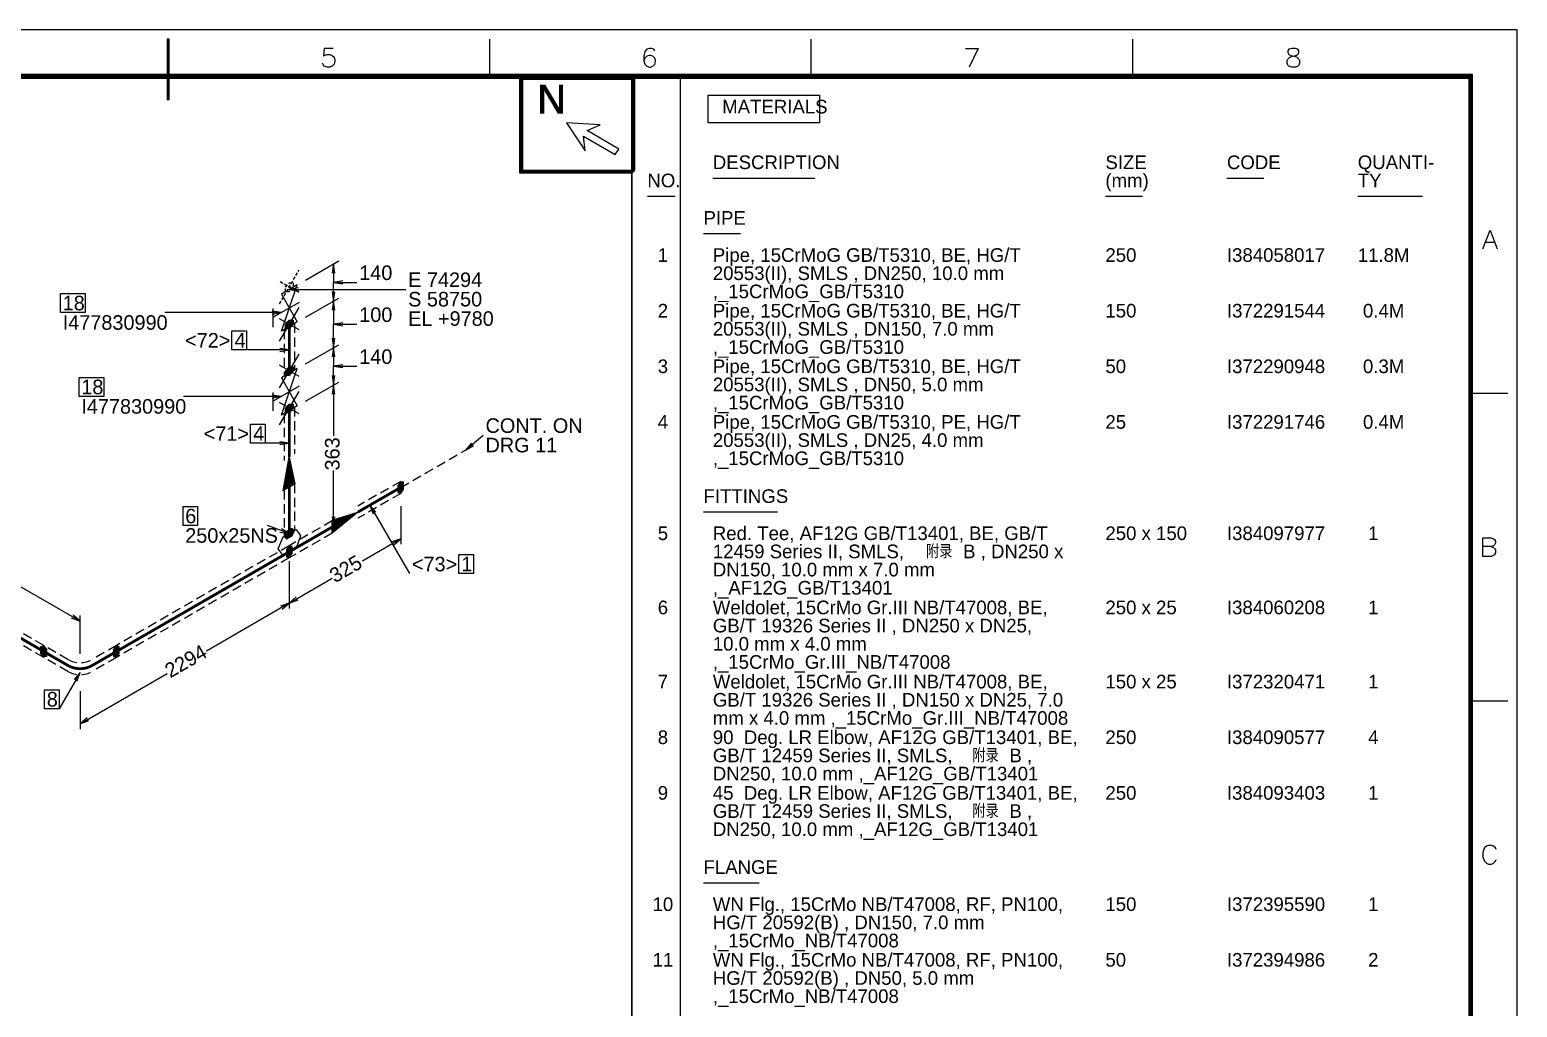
# Model space of a CAD drawing. Extents: x 0 to 594, y 0 to 420.
# Drawn here: x 274.8 to 594, y 210.3 to 420 of the extents above; entities that cross this region are included whole.
import ezdxf

# ---------------------------------------------------------------- set-up
doc = ezdxf.new("R2010")
doc.units = 0
doc.linetypes.add('GT100', pattern=[1, 0.666667, -0.333333])
doc.linetypes.add('GT110', pattern=[3, 2, -1])
doc.styles.add('HTX1', font='O8116901', dxfattribs={"width": 1.02})
doc.styles.add('HTX2', font='FLB16901', dxfattribs={"width": 1.02, "bigfont": 'EXX11901'})

msp = doc.modelspace()

# ---------------------------------------------------------------- linework, layer by layer
at = {"layer": 'GT_1', "flags": 128}
for points in [[(0, 0), (594, 0), (594, 420), (0, 420), (0, 0)], [(304.3, 405), (304.7, 405), (304.7, 418), (304.3, 418), (304.3, 405)], [(304.5, 405), (304.5, 418)], [(304.5, 410), (304.5, 418)], [(339.9, 416), (338, 416), (337.8, 414.3), (338, 414.5), (338.6, 414.7), (339.2, 414.7), (339.7, 414.5), (340.1, 414.1), (340.3, 413.5), (340.3, 413.2), (340.1, 412.6), (339.7, 412.2), (339.2, 412), (338.6, 412), (338, 412.2), (337.8, 412.4), (337.6, 412.8)], [(373.5, 410), (373.5, 418)], [(408.9, 415.5), (408.7, 415.8), (408.2, 416), (407.8, 416), (407.2, 415.8), (406.8, 415.3), (406.6, 414.3), (406.6, 413.4), (406.8, 412.6), (407.2, 412.2), (407.8, 412), (408, 412), (408.5, 412.2), (408.9, 412.6), (409.1, 413.2), (409.1, 413.4), (408.9, 413.9), (408.5, 414.3), (408, 414.5), (407.8, 414.5), (407.2, 414.3), (406.8, 413.9), (406.6, 413.4)], [(442.5, 410), (442.5, 418)], [(475.6, 416), (478.3, 416), (476.4, 412)], [(511.5, 410), (511.5, 418)], [(545.6, 416), (545, 415.8), (544.8, 415.5), (544.8, 415.1), (545, 414.7), (545.4, 414.5), (546.2, 414.3), (546.7, 414.1), (547.1, 413.7), (547.3, 413.4), (547.3, 412.8), (547.1, 412.4), (546.9, 412.2), (546.4, 412), (545.6, 412), (545, 412.2), (544.8, 412.4), (544.6, 412.8), (544.6, 413.4), (544.8, 413.7), (545.2, 414.1), (545.8, 414.3), (546.5, 414.5), (546.9, 414.7), (547.1, 415.1), (547.1, 415.5), (546.9, 415.8), (546.4, 416), (545.6, 416)], [(583.6, 409.6), (584.4, 410.4), (24.6, 410.4), (25.4, 409.6), (583.6, 409.6)], [(584.2, 410.2), (24.8, 410.2), (25, 410), (584, 410), (583.8, 409.8), (25.2, 409.8)], [(25, 10), (584, 10), (584, 85), (404, 85), (404, 410), (25, 410), (25, 10)], [(404, 409.2), (404, 389.2), (380, 389.2), (380, 409.4), (404.2, 409.4), (404.2, 389.4), (380.2, 389.4), (380.2, 409.6), (404.4, 409.6), (404.4, 389.6), (380.4, 389.6), (380.4, 409.8), (404.6, 409.8), (404.6, 389.8), (380.6, 389.8), (380.6, 410)], [(584, 85), (584, 410), (404, 410), (404, 85), (584, 85)], [(414.36, 410), (414.36, 85)], [(583.6, 10.4), (584.4, 9.6), (584.4, 410.4), (583.6, 409.6), (583.6, 10.4)], [(584.2, 9.8), (584.2, 410.2), (584, 410), (584, 10), (583.8, 10.2), (583.8, 409.8)], [(420.38, 405.97), (444.3, 405.97), (444.3, 400.06), (420.38, 400.06), (420.38, 405.97)], [(390, 400), (394, 394), (393.6, 397.2), (400.4, 393.2), (401.2, 394.4), (394.4, 398.4), (397.2, 399.6), (390, 400)], [(443.26, 388.12), (421.38, 388.12)], [(539.65, 388.12), (531.7, 388.12)], [(413.31, 384.22), (407.34, 384.22)], [(513.58, 384.22), (505.62, 384.22)], [(573.7, 384.22), (559.78, 384.22)], [(586.6, 373), (588.2, 377), (589.7, 373)], [(427.33, 376.19), (419.38, 376.19)], [(587.2, 374.4), (589.1, 374.4)], [(334, 366.3), (341.1, 370.4)], [(340.3, 367.8), (340, 369.8), (339.7, 367.8)], [(340, 369.8), (340, 365.8)], [(330.5, 356.3), (328.8, 355.3), (332.2, 365.3), (328.8, 363.3), (332.2, 357.3), (330.5, 356.3)], [(332.5, 364.6), (330.5, 364.3), (332.5, 364)], [(330.5, 364.3), (355.5, 364.3)], [(342, 366.1), (340, 365.8), (342, 365.5)], [(340, 361.8), (340, 365.8)], [(340, 365.8), (345, 365.8)], [(281.4, 363.4), (286.7, 363.4), (286.7, 359.3), (281.4, 359.3), (281.4, 363.4)], [(332.6, 361.5), (327, 358.3)], [(334, 358.3), (341.1, 362.4)], [(334, 358.3), (341.1, 362.4)], [(339.7, 363.8), (340, 361.8), (340.3, 363.8)], [(340.3, 359.8), (340, 361.8), (339.7, 359.8)], [(340, 361.8), (340, 356.8)], [(328.8, 359.3), (303.8, 359.3)], [(326.8, 359), (328.8, 359.3), (326.8, 359.6)], [(327, 356.2), (327, 360.2)], [(328.4, 353.2), (332.6, 360.4)], [(332.6, 355.6), (328.4, 358)], [(329.7, 355.8), (329.7, 356.8), (330.5, 357.7), (331.3, 357.7), (331.3, 356.8), (330.5, 355.8), (329.7, 355.8)], [(330.41, 357.6), (331.3, 357.6)], [(318.2, 355.4), (321.3, 355.4), (321.3, 351.3), (318.2, 351.3), (318.2, 355.4)], [(329.7, 356.8), (331.3, 356.8)], [(329.7, 356.6), (331.14, 356.6)], [(329.7, 356.4), (330.98, 356.4)], [(329.7, 356.2), (330.82, 356.2)], [(329.7, 356), (330.66, 356)], [(329.88, 357), (331.3, 357)], [(330.06, 357.2), (331.3, 357.2)], [(330.23, 357.4), (331.3, 357.4)], [(342, 357.1), (340, 356.8), (342, 356.5)], [(340, 351.8), (340, 356.8)], [(340, 356.8), (345, 356.8)], [(330.5, 351.3), (321.5, 351.3)], [(328.5, 351), (330.5, 351.3), (328.5, 351.6)], [(334, 348.3), (341.1, 352.4)], [(334, 348.3), (341.1, 352.4)], [(339.7, 353.8), (340, 351.8), (340.3, 353.8)], [(340.3, 349.8), (340, 351.8), (339.7, 349.8)], [(340, 351.8), (340, 347.8)], [(328.4, 343.2), (332.6, 350.4)], [(332.6, 345.6), (328.4, 348)], [(342, 348.1), (340, 347.8), (342, 347.5)], [(285.4, 345.4), (290.7, 345.4), (290.7, 341.3), (285.4, 341.3), (285.4, 345.4)], [(330.5, 338.3), (328.8, 337.3), (332.2, 347.3), (328.8, 345.3), (332.2, 339.3), (330.5, 338.3)], [(329.7, 345.8), (329.7, 346.8), (330.5, 347.7), (331.3, 347.7), (331.3, 346.8), (330.5, 345.8), (329.7, 345.8)], [(329.7, 346.8), (331.3, 346.8)], [(329.7, 346.6), (331.14, 346.6)], [(329.7, 346.4), (330.98, 346.4)], [(329.7, 346.2), (330.82, 346.2)], [(329.7, 346), (330.66, 346)], [(329.88, 347), (331.3, 347)], [(330.06, 347.2), (331.3, 347.2)], [(330.23, 347.4), (331.3, 347.4)], [(330.41, 347.6), (331.3, 347.6)], [(339.7, 345.8), (340, 343.8), (340.3, 345.8)], [(340, 343.8), (340, 347.8)], [(340, 347.8), (345, 347.8)], [(326.8, 341), (328.8, 341.3), (326.8, 341.6)], [(332.6, 343.5), (327, 340.3)], [(327, 338.2), (327, 342.2)], [(328.4, 335.2), (332.6, 342.4)], [(334, 340.3), (341.1, 344.4)], [(334, 340.3), (341.1, 344.4)], [(340.3, 341.8), (340, 343.8), (339.7, 341.8)], [(340, 343.8), (340, 332.9)], [(584, 342), (592, 342)], [(328.8, 341.3), (307.8, 341.3)], [(332.6, 337.6), (328.4, 340)], [(329.7, 337.8), (329.7, 338.8), (330.5, 339.7), (331.3, 339.7), (331.3, 338.8), (330.5, 337.8), (329.7, 337.8)], [(329.7, 338.8), (331.3, 338.8)], [(329.7, 338.6), (331.14, 338.6)], [(329.7, 338.4), (330.98, 338.4)], [(329.88, 339), (331.3, 339)], [(330.06, 339.2), (331.3, 339.2)], [(330.23, 339.4), (331.3, 339.4)], [(330.41, 339.6), (331.3, 339.6)], [(322.2, 335.4), (325.3, 335.4), (325.3, 331.3), (322.2, 331.3), (322.2, 335.4)], [(329.7, 338.2), (330.82, 338.2)], [(329.7, 338), (330.66, 338)], [(368.3, 329.8), (372.1, 333)], [(330.5, 331.3), (325.5, 331.3)], [(328.5, 331), (330.5, 331.3), (328.5, 331.6)], [(369.6, 331.3), (368.3, 329.8), (370, 330.8)], [(330.5, 321.9), (329.2, 321.1), (330.5, 328.3), (331.7, 322.6), (329.3, 321.2), (330.5, 327.7), (331.6, 322.5), (329.5, 321.3), (330.5, 327), (331.4, 322.4), (329.7, 321.4), (330.5, 326.4), (331.2, 322.3), (329.8, 321.5), (330.5, 325.8), (331.1, 322.2), (330, 321.6), (330.5, 325.2), (330.9, 322.1), (330.2, 321.7), (330.5, 324.6), (330.7, 322), (330.3, 321.8), (330.5, 324), (330.6, 321.9), (330.5, 321.9), (330.5, 328.3)], [(340, 313.5), (340, 325.4)], [(355, 322.9), (354.4, 323), (353.8, 322.2), (353.8, 320.7), (354.4, 320.6), (355, 321.4), (355, 322.9)], [(353.95, 322.4), (355, 322.4)], [(354.1, 322.6), (355, 322.6)], [(354.25, 322.8), (355, 322.8)], [(353.8, 322.2), (355, 322.2)], [(353.8, 322), (355, 322)], [(353.8, 321.8), (355, 321.8)], [(353.8, 321.6), (355, 321.6)], [(353.8, 321.4), (355, 321.4)], [(353.8, 321.2), (354.85, 321.2)], [(353.8, 321), (354.7, 321)], [(353.8, 320.8), (354.55, 320.8)], [(307.7, 317.7), (310.8, 317.7), (310.8, 313.6), (307.7, 313.6), (307.7, 317.7)], [(339.7, 313.3), (339.7, 314.8), (345.2, 316.5), (339.7, 312), (339.7, 314.6), (344.7, 316.2), (339.7, 312.1), (339.7, 314.5), (344.1, 315.9), (339.7, 312.2), (339.7, 314.3), (343.6, 315.5), (339.7, 312.4), (339.7, 314.1), (343.1, 315.3), (339.7, 312.6), (339.7, 313.9), (342.5, 314.9), (339.7, 312.8), (339.7, 313.7), (342.1, 314.7), (339.7, 313), (339.7, 313.5), (341.5, 314.3), (339.7, 313.2), (339.7, 313.3), (345.2, 316.5)], [(349.1, 316.5), (347.8, 318), (348.5, 316.1)], [(347.8, 318), (356.3, 303.3)], [(354.4, 317.8), (354.4, 309.6)], [(435.29, 316.49), (419.38, 316.49)], [(330.5, 311.9), (325.8, 313.6)], [(328.5, 312.2), (330.5, 311.9), (328.8, 312.9)], [(329.9, 312.3), (329.4, 311.3), (329.9, 310.8), (331.1, 311.5), (331.6, 312.5), (331.1, 313), (329.9, 312.3)], [(334, 310), (341.1, 314.1)], [(339.7, 315.5), (340, 313.5), (340.3, 315.5)], [(330.5, 308), (329.2, 307.2), (328.1, 308.6), (329.2, 311.2), (332, 312.8), (332.9, 311.4), (332, 308.8), (330.5, 308)], [(329.45, 311.4), (330.93, 311.4)], [(329.5, 311.2), (330.59, 311.2)], [(329.55, 311.6), (331.15, 311.6)], [(329.65, 311.8), (331.25, 311.8)], [(329.7, 311), (330.24, 311)], [(329.75, 312), (331.35, 312)], [(329.85, 312.2), (331.45, 312.2)], [(330.07, 312.4), (331.55, 312.4)], [(330.41, 312.6), (331.5, 312.6)], [(330.76, 312.8), (331.3, 312.8)], [(354.4, 310.8), (346.2, 306)], [(352.9, 309.5), (354.4, 310.8), (352.5, 310.1)], [(586.6, 307), (586.6, 311), (588.4, 311), (588.9, 310.8), (589.1, 310.6), (589.3, 310.3), (589.3, 309.9), (589.1, 309.5), (588.9, 309.3), (588.4, 309.1), (586.6, 309.1)], [(285.6, 293.1), (261.6, 306.9)], [(331.1, 309.1), (330.5, 309.2), (329.9, 308.4), (329.9, 306.9), (330.5, 306.8), (331.1, 307.6), (331.1, 309.1)], [(329.9, 308.4), (331.1, 308.4)], [(329.9, 308.2), (331.1, 308.2)], [(329.9, 308), (331.1, 308)], [(329.9, 307.8), (331.1, 307.8)], [(329.9, 307.6), (331.1, 307.6)], [(329.9, 307.4), (330.95, 307.4)], [(329.9, 307.2), (330.8, 307.2)], [(329.9, 307), (330.65, 307)], [(330.05, 308.6), (331.1, 308.6)], [(330.2, 308.8), (331.1, 308.8)], [(330.35, 309), (331.1, 309)], [(366.9, 307.4), (370, 307.4), (370, 303.3), (366.9, 303.3), (366.9, 307.4)], [(588.4, 309.1), (588.9, 308.9), (589.1, 308.7), (589.3, 308.4), (589.3, 307.8), (589.1, 307.4), (588.9, 307.2), (588.4, 307), (586.6, 307)], [(330.5, 306), (330.5, 295.8)], [(330.5, 304), (330.5, 295.8)], [(330.5, 297), (339.7, 302.3)], [(330.5, 297), (312.7, 286.7)], [(329, 295.7), (330.5, 297), (328.6, 296.3)], [(332, 298.3), (330.5, 297), (332.4, 297.7)], [(283.7, 293.8), (285.6, 293.1), (284.1, 294.4)], [(285.6, 286.1), (285.6, 294.3)], [(278.4, 285.5), (277.8, 285.4), (277.2, 286.2), (277.2, 287.7), (277.8, 287.8), (278.4, 287), (278.4, 285.5)], [(277.2, 287.6), (277.95, 287.6)], [(277.2, 287.4), (278.1, 287.4)], [(294, 287.7), (293.4, 287.8), (292.8, 287), (292.8, 285.5), (293.4, 285.4), (294, 286.2), (294, 287.7)], [(293.1, 287.4), (294, 287.4)], [(293.25, 287.6), (294, 287.6)], [(277.2, 287.2), (278.25, 287.2)], [(277.2, 287), (278.4, 287)], [(277.2, 286.8), (278.4, 286.8)], [(277.2, 286.6), (278.4, 286.6)], [(277.2, 286.4), (278.4, 286.4)], [(277.2, 286.2), (278.4, 286.2)], [(277.35, 286), (278.4, 286)], [(277.5, 285.8), (278.4, 285.8)], [(277.65, 285.6), (278.4, 285.6)], [(292.8, 287), (294, 287)], [(292.8, 286.8), (294, 286.8)], [(292.8, 286.6), (294, 286.6)], [(292.8, 286.4), (294, 286.4)], [(292.8, 286.2), (294, 286.2)], [(292.8, 286), (293.85, 286)], [(292.8, 285.8), (293.7, 285.8)], [(292.8, 285.6), (293.55, 285.6)], [(292.95, 287.2), (294, 287.2)], [(285.6, 282.1), (281.1, 274.3)], [(284.9, 280.2), (285.6, 282.1), (284.3, 280.6)], [(285.6, 271.1), (304.3, 281.9)], [(278, 278.4), (281.1, 278.4), (281.1, 274.3), (278, 274.3), (278, 278.4)], [(285.6, 278.1), (285.6, 269.9)], [(584, 276), (592, 276)], [(287.1, 272.4), (285.6, 271.1), (287.5, 271.8)], [(589.5, 244.1), (589.3, 244.5), (588.9, 244.8), (588.5, 245), (587.8, 245), (587.4, 244.8), (587, 244.5), (586.8, 244.1), (586.6, 243.5), (586.6, 242.5), (586.8, 242), (587, 241.6), (587.4, 241.2), (587.8, 241), (588.5, 241), (588.9, 241.2), (589.3, 241.6), (589.5, 242)], [(431.31, 236.9), (419.38, 236.9)]]:
    msp.add_lwpolyline(points, dxfattribs=at)
at = {"layer": 'GT_1', "linetype": 'GT100', "flags": 128}
for points in [[(328.4, 361.2), (332.6, 368.4)], [(332.6, 363.6), (328.4, 366)], [(329.7, 363.8), (329.7, 364.8), (330.5, 365.7), (331.3, 365.7), (331.3, 364.8), (330.5, 363.8), (329.7, 363.8)]]:
    msp.add_lwpolyline(points, dxfattribs=at)
at = {"layer": 'GT_1', "linetype": 'GT110', "flags": 128}
for points in [[(329.4, 355.6), (329.4, 345.6)], [(331.6, 357), (331.6, 347)], [(331.6, 339), (331.6, 329)], [(329.4, 337.6), (329.4, 327.6)], [(354.4, 321.8), (368.3, 329.8)], [(331.6, 322.6), (331.6, 312.6)], [(354.4, 323.1), (345.2, 317.8)], [(329.4, 321.2), (329.4, 311.2)], [(354.4, 320.5), (345.2, 315.2)], [(339.7, 314.6), (330.5, 309.3)], [(339.7, 312), (330.5, 306.7)], [(330.5, 309.3), (293.4, 287.9)], [(330.5, 306.7), (293.4, 285.3)], [(277.8, 287.9), (266.9, 294.2)], [(277.8, 285.3), (266.9, 291.6)], [(283, 284.9), (277.8, 287.9)], [(293.4, 287.9), (288.2, 284.9)], [(283, 282.3), (277.8, 285.3)], [(293.4, 285.3), (288.2, 282.3)]]:
    msp.add_lwpolyline(points, dxfattribs=at)
at = {"layer": 'GT_1', "const_width": 0.6, "flags": 128}
for points in [[(330.5, 346.3), (330.5, 356.3)], [(330.5, 328.3), (330.5, 338.3)], [(330.5, 311.9), (330.5, 321.9)], [(345.2, 316.5), (354.4, 321.8)], [(330.5, 308), (339.7, 313.3)], [(293.4, 286.6), (330.5, 308)], [(266.9, 292.9), (277.8, 286.6)], [(277.8, 286.6), (283, 283.6)], [(288.2, 283.6), (293.4, 286.6)]]:
    msp.add_lwpolyline(points, dxfattribs=at)
at = {"layer": 'GT_1', "linetype": 'GT110', "flags": 128}
for points in [[(283, 284.9, 0.267941), (288.2, 284.9)], [(283, 282.3, 0.267941), (288.2, 282.3)]]:
    msp.add_lwpolyline(points, format="xyb", dxfattribs=at)
at = {"layer": 'GT_1', "const_width": 0.6, "flags": 128}
msp.add_lwpolyline([(283, 283.6, 0.267941), (288.2, 283.6)], format="xyb", dxfattribs=at)

# ---------------------------------------------------------------- texts
at = {"layer": 'GT_1', "width": 1.02}
for s, height, style, p in [('N', 6.25, 'HTX1', (383.6, 402)), ('N', 6.25, 'HTX1', (383.8, 402)), ('MATERIALS', 2.925, 'HTX1', (423.39, 402.04)), ('DESCRIPTION', 2.925, 'HTX1', (421.38, 390.1)), ('SIZE', 2.925, 'HTX1', (505.62, 390.1)), ('CODE', 2.925, 'HTX1', (531.7, 390.1)), ('QUANTI-', 2.925, 'HTX1', (559.78, 390.1)), ('NO.', 2.925, 'HTX1', (407.34, 386.2)), ('(mm)', 2.925, 'HTX1', (505.62, 386.2)), ('TY', 2.925, 'HTX1', (559.78, 386.2)), ('PIPE', 2.925, 'HTX1', (419.38, 378.16)), ('  1', 2.925, 'HTX1', (407.34, 370.2)), ('Pipe, 15CrMoG GB/T5310, BE, HG/T', 2.925, 'HTX1', (421.38, 370.2)), ('250', 2.925, 'HTX1', (505.62, 370.2)), ('I384058017', 2.925, 'HTX1', (531.7, 370.2)), ('11.8M', 2.925, 'HTX1', (559.78, 370.2)), ('140', 3.125, 'HTX1', (345.5, 366.3)), ('E 74294', 3.125, 'HTX1', (356, 364.8)), ('20553(II), SMLS , DN250, 10.0 mm', 2.925, 'HTX1', (421.38, 366.3)), (',_15CrMoG_GB/T5310', 2.925, 'HTX1', (421.38, 362.4)), ('18', 3.125, 'HTX1', (281.87, 359.8)), ('S 58750', 3.125, 'HTX1', (356, 360.63)), ('  2', 2.925, 'HTX1', (407.34, 358.26)), ('Pipe, 15CrMoG GB/T5310, BE, HG/T', 2.925, 'HTX1', (421.38, 358.26)), ('150', 2.925, 'HTX1', (505.62, 358.26)), ('I372291544', 2.925, 'HTX1', (531.7, 358.26)), (' 0.4M', 2.925, 'HTX1', (559.78, 358.26)), ('I477830990', 3.125, 'HTX1', (281.87, 355.63)), ('100', 3.125, 'HTX1', (345.5, 357.3)), ('EL +9780', 3.125, 'HTX1', (356, 356.47)), ('<72>', 3.125, 'HTX1', (308.14, 351.8)), ('4', 3.12, 'HTX1', (318.77, 351.8)), ('20553(II), SMLS , DN150, 7.0 mm', 2.925, 'HTX1', (421.38, 354.37)), ('140', 3.125, 'HTX1', (345.5, 348.3)), (',_15CrMoG_GB/T5310', 2.925, 'HTX1', (421.38, 350.46)), ('  3', 2.925, 'HTX1', (407.34, 346.33)), ('Pipe, 15CrMoG GB/T5310, BE, HG/T', 2.925, 'HTX1', (421.38, 346.33)), ('50', 2.925, 'HTX1', (505.62, 346.33)), ('I372290948', 2.925, 'HTX1', (531.7, 346.33)), (' 0.3M', 2.925, 'HTX1', (559.78, 346.33)), ('18', 3.125, 'HTX1', (285.87, 341.8)), ('20553(II), SMLS , DN50, 5.0 mm', 2.925, 'HTX1', (421.38, 342.43)), (',_15CrMoG_GB/T5310', 2.925, 'HTX1', (421.38, 338.53)), ('I477830990', 3.125, 'HTX1', (285.87, 337.63)), ('CONT. ON', 3.125, 'HTX1', (372.6, 333.5)), ('  4', 2.925, 'HTX1', (407.34, 334.39)), ('Pipe, 15CrMoG GB/T5310, PE, HG/T', 2.925, 'HTX1', (421.38, 334.39)), ('25', 2.925, 'HTX1', (505.62, 334.39)), ('I372291746', 2.925, 'HTX1', (531.7, 334.39)), (' 0.4M', 2.925, 'HTX1', (559.78, 334.39)), ('<71>', 3.125, 'HTX1', (312.14, 331.8)), ('4', 3.12, 'HTX1', (322.77, 331.8)), ('DRG 11', 3.125, 'HTX1', (372.6, 329.33)), ('20553(II), SMLS , DN25, 4.0 mm', 2.925, 'HTX1', (421.38, 330.49)), (',_15CrMoG_GB/T5310', 2.925, 'HTX1', (421.38, 326.59)), ('FITTINGS', 2.925, 'HTX1', (419.38, 318.47)), ('6', 3.12, 'HTX1', (308.16, 314.1)), ('250x25NS', 3.125, 'HTX1', (308.16, 309.93)), ('  5', 2.925, 'HTX1', (407.34, 310.51)), ('Red. Tee, AF12G GB/T13401, BE, GB/T', 2.925, 'HTX1', (421.38, 310.51)), ('250 x 150', 2.925, 'HTX1', (505.62, 310.51)), ('I384097977', 2.925, 'HTX1', (531.7, 310.51)), ('  1', 2.925, 'HTX1', (559.78, 310.51)), ('12459 Series II, SMLS,', 2.925, 'HTX1', (421.38, 306.61)), ('附录', 2.925, 'HTX2', (467.13, 306.61)), ('<73>', 3.125, 'HTX1', (356.8, 303.8)), ('1', 3.12, 'HTX1', (367.43, 303.8)), ('B , DN250 x', 2.925, 'HTX1', (475.09, 306.61)), ('DN150, 10.0 mm x 7.0 mm', 2.925, 'HTX1', (421.38, 302.71)), (',_AF12G_GB/T13401', 2.925, 'HTX1', (421.38, 298.81)), ('  6', 2.925, 'HTX1', (407.34, 294.59)), ('Weldolet, 15CrMo Gr.III NB/T47008, BE,', 2.925, 'HTX1', (421.38, 294.59)), ('250 x 25', 2.925, 'HTX1', (505.62, 294.59)), ('I384060208', 2.925, 'HTX1', (531.7, 294.59)), ('  1', 2.925, 'HTX1', (559.78, 294.59)), ('GB/T 19326 Series II , DN250 x DN25,', 2.925, 'HTX1', (421.38, 290.69)), ('10.0 mm x 4.0 mm', 2.925, 'HTX1', (421.38, 286.79)), (',_15CrMo_Gr.III_NB/T47008', 2.925, 'HTX1', (421.38, 282.89)), ('  7', 2.925, 'HTX1', (407.34, 278.67)), ('Weldolet, 15CrMo Gr.III NB/T47008, BE,', 2.925, 'HTX1', (421.38, 278.67)), ('150 x 25', 2.925, 'HTX1', (505.62, 278.67)), ('I372320471', 2.925, 'HTX1', (531.7, 278.67)), ('  1', 2.925, 'HTX1', (559.78, 278.67)), ('8', 3.12, 'HTX1', (278.46, 274.8)), ('GB/T 19326 Series II , DN150 x DN25, 7.0', 2.925, 'HTX1', (421.38, 274.77)), ('mm x 4.0 mm ,_15CrMo_Gr.III_NB/T47008', 2.925, 'HTX1', (421.38, 270.87)), ('  8', 2.925, 'HTX1', (407.34, 266.74)), ('90  Deg. LR Elbow, AF12G GB/T13401, BE,', 2.925, 'HTX1', (421.38, 266.74)), ('250', 2.925, 'HTX1', (505.62, 266.74)), ('I384090577', 2.925, 'HTX1', (531.7, 266.74)), ('  4', 2.925, 'HTX1', (559.78, 266.74)), ('GB/T 12459 Series II, SMLS,', 2.925, 'HTX1', (421.38, 262.83)), ('附录', 2.925, 'HTX2', (477.07, 262.83)), ('B ,', 2.925, 'HTX1', (485.03, 262.83)), ('DN250, 10.0 mm ,_AF12G_GB/T13401', 2.925, 'HTX1', (421.38, 258.94)), ('  9', 2.925, 'HTX1', (407.34, 254.8)), ('45  Deg. LR Elbow, AF12G GB/T13401, BE,', 2.925, 'HTX1', (421.38, 254.8)), ('250', 2.925, 'HTX1', (505.62, 254.8)), ('I384093403', 2.925, 'HTX1', (531.7, 254.8)), ('  1', 2.925, 'HTX1', (559.78, 254.8)), ('GB/T 12459 Series II, SMLS,', 2.925, 'HTX1', (421.38, 250.9)), ('附录', 2.925, 'HTX2', (477.07, 250.9)), ('B ,', 2.925, 'HTX1', (485.03, 250.9)), ('DN250, 10.0 mm ,_AF12G_GB/T13401', 2.925, 'HTX1', (421.38, 247)), ('FLANGE', 2.925, 'HTX1', (419.38, 238.88)), (' 10', 2.925, 'HTX1', (407.34, 230.92)), ('WN Flg., 15CrMo NB/T47008, RF, PN100,', 2.925, 'HTX1', (421.38, 230.92)), ('150', 2.925, 'HTX1', (505.62, 230.92)), ('I372395590', 2.925, 'HTX1', (531.7, 230.92)), ('  1', 2.925, 'HTX1', (559.78, 230.92)), ('HG/T 20592(B) , DN150, 7.0 mm', 2.925, 'HTX1', (421.38, 227.02)), (',_15CrMo_NB/T47008', 2.925, 'HTX1', (421.38, 223.12)), (' 11', 2.925, 'HTX1', (407.34, 218.98)), ('WN Flg., 15CrMo NB/T47008, RF, PN100,', 2.925, 'HTX1', (421.38, 218.98)), ('50', 2.925, 'HTX1', (505.62, 218.98)), ('I372394986', 2.925, 'HTX1', (531.7, 218.98)), ('  2', 2.925, 'HTX1', (559.78, 218.98)), ('HG/T 20592(B) , DN50, 5.0 mm', 2.925, 'HTX1', (421.38, 215.08)), (',_15CrMo_NB/T47008', 2.925, 'HTX1', (421.38, 211.18))]:
    msp.add_text(s, height=height, dxfattribs=dict(at, style=style)).set_placement(p)
at = {"layer": 'GT_1', "style": 'HTX1', "width": 1.02}
for s, rotation, p in [('363', 90, (341.28, 325.44)), ('325', 30, (340.29, 301.21)), ('2294', 30, (304.96, 280.82))]:
    msp.add_text(s, height=3.125, rotation=rotation, dxfattribs=at).set_placement(p)

doc.saveas('drawing.dxf')
